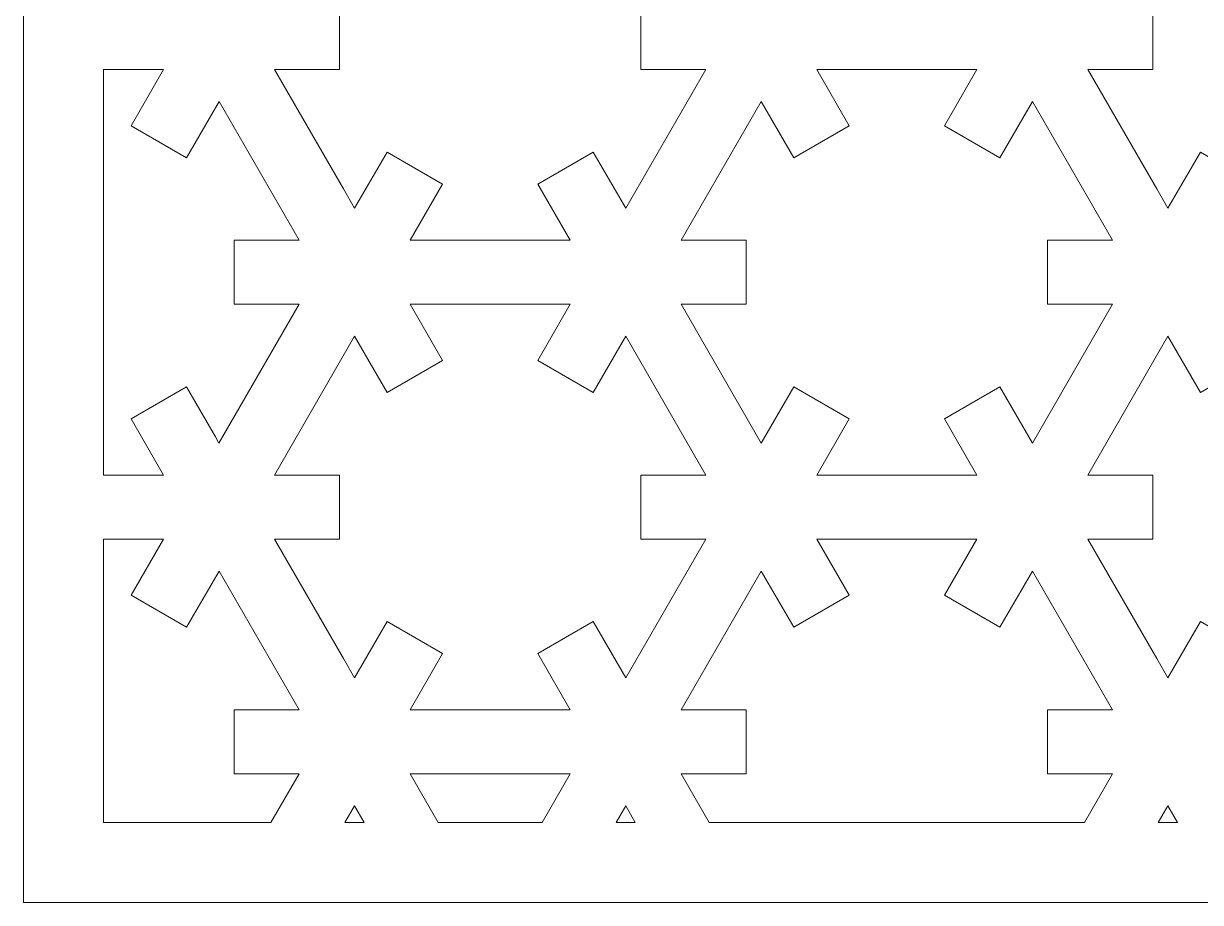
# Model space of a CAD drawing. Header units: centimetres. Extents: x -9.7 to -1.9, y -2.3 to 9.5.
# Drawn here: x -9.726 to -6.107, y -2.304 to 0.399 of the extents above; entities that cross this region are included whole.
import ezdxf

# ---------------------------------------------------------------- set-up
doc = ezdxf.new("R2010")
doc.units = ezdxf.units.CM
doc.header["$MEASUREMENT"] = 0
doc.layers.add('layer 1', color=7, linetype='Continuous')

msp = doc.modelspace()

# ---------------------------------------------------------------- linework, layer by layer
at = {"layer": 'layer 1', "color": 250, "lineweight": 9}
for points, knots in [([(-9.72626, -2.30372), (-9.72626, -2.30372), (-9.72626, 9.5), (-9.72626, 9.5), (-9.72626, 9.5), (-9.72626, 9.5), (-1.8571, 9.5), (-1.8571, 9.5), (-1.8571, 9.5), (-1.8571, 9.5), (-1.8571, -2.30372), (-1.8571, -2.30372), (-1.8571, -2.30372), (-1.8571, -2.30372), (-9.72626, -2.30372), (-9.72626, -2.30372)], [0, 0, 0, 0, 0.2, 0.2, 0.2, 0.2, 0.4, 0.4, 0.4, 0.4, 0.6, 0.6, 0.6, 0.6, 1, 1, 1, 1]), ([(-8.14492, 0.80705), (-8.14492, 0.80705), (-8.14492, 0.80705), (-8.14492, 0.80705), (-8.14492, 0.80705), (-8.14492, 0.80705), (-7.97443, 0.70862), (-7.97443, 0.70862), (-7.97443, 0.70862), (-7.97443, 0.70862), (-7.9744, 0.70862), (-7.9744, 0.70862), (-7.9744, 0.70862), (-7.9744, 0.70862), (-7.87461, 0.88147), (-7.87461, 0.88147), (-7.87461, 0.88147), (-7.87461, 0.88147), (-7.62832, 0.45484), (-7.62832, 0.45484), (-7.62832, 0.45484), (-7.62832, 0.45484), (-7.8279, 0.45484), (-7.8279, 0.45484), (-7.8279, 0.45484), (-7.8279, 0.45484), (-7.8279, 0.4548), (-7.8279, 0.4548), (-7.8279, 0.4548), (-7.8279, 0.4548), (-7.8279, 0.25794), (-7.8279, 0.25794), (-7.8279, 0.25794), (-7.8279, 0.25794), (-7.8279, 0.25791), (-7.8279, 0.25791), (-7.8279, 0.25791), (-7.8279, 0.25791), (-7.62832, 0.25791), (-7.62832, 0.25791), (-7.62832, 0.25791), (-7.62832, 0.25791), (-7.87461, -0.16871), (-7.87461, -0.16871), (-7.87461, -0.16871), (-7.87461, -0.16871), (-7.97443, 0.00416), (-7.97443, 0.00416), (-7.97443, 0.00416), (-7.97443, 0.00416), (-8.14492, -0.09429), (-8.14492, -0.09429), (-8.14492, -0.09429), (-8.14492, -0.09429), (-8.14492, -0.09431), (-8.14492, -0.09431), (-8.14492, -0.09431), (-8.14492, -0.09431), (-8.04519, -0.26714), (-8.04519, -0.26714), (-8.04519, -0.26714), (-8.04519, -0.26714), (-8.53779, -0.26715), (-8.53779, -0.26715), (-8.53779, -0.26715), (-8.53779, -0.26715), (-8.43802, -0.09432), (-8.43802, -0.09432), (-8.43802, -0.09432), (-8.43802, -0.09432), (-8.43802, -0.09431), (-8.43802, -0.09431), (-8.43802, -0.09431), (-8.43802, -0.09431), (-8.43802, -0.09429), (-8.43802, -0.09429), (-8.43802, -0.09429), (-8.43802, -0.09429), (-8.60855, 0.00416), (-8.60855, 0.00416), (-8.60855, 0.00416), (-8.60855, 0.00416), (-8.70835, -0.16871), (-8.70835, -0.16871), (-8.70835, -0.16871), (-8.70835, -0.16871), (-8.74266, -0.1093), (-8.74266, -0.1093), (-8.74266, -0.1093), (-8.74266, -0.1093), (-8.95464, 0.25791), (-8.95464, 0.25791), (-8.95464, 0.25791), (-8.95464, 0.25791), (-8.75507, 0.25791), (-8.75507, 0.25791), (-8.75507, 0.25791), (-8.75507, 0.25791), (-8.75507, 0.25794), (-8.75507, 0.25794), (-8.75507, 0.25794), (-8.75507, 0.25794), (-8.75507, 0.4548), (-8.75507, 0.4548), (-8.75507, 0.4548), (-8.75507, 0.4548), (-8.75507, 0.45484), (-8.75507, 0.45484), (-8.75507, 0.45484), (-8.75507, 0.45484), (-8.95464, 0.45484), (-8.95464, 0.45484), (-8.95464, 0.45484), (-8.95464, 0.45484), (-8.70835, 0.88148), (-8.70835, 0.88148), (-8.70835, 0.88148), (-8.70835, 0.88148), (-8.60855, 0.70862), (-8.60855, 0.70862), (-8.60855, 0.70862), (-8.60855, 0.70862), (-8.43802, 0.80707), (-8.43802, 0.80707), (-8.43802, 0.80707), (-8.43802, 0.80707), (-8.53782, 0.97992), (-8.53782, 0.97992), (-8.53782, 0.97992), (-8.53782, 0.97992), (-8.04514, 0.97992), (-8.04514, 0.97992), (-8.04514, 0.97992), (-8.04514, 0.97992), (-8.14492, 0.80705), (-8.14492, 0.80705)], [0, 0, 0, 0, 0.0285714, 0.0285714, 0.0285714, 0.0285714, 0.0571429, 0.0571429, 0.0571429, 0.0571429, 0.0857143, 0.0857143, 0.0857143, 0.0857143, 0.1142857, 0.1142857, 0.1142857, 0.1142857, 0.1428571, 0.1428571, 0.1428571, 0.1428571, 0.1714286, 0.1714286, 0.1714286, 0.1714286, 0.2, 0.2, 0.2, 0.2, 0.2285714, 0.2285714, 0.2285714, 0.2285714, 0.2571429, 0.2571429, 0.2571429, 0.2571429, 0.2857143, 0.2857143, 0.2857143, 0.2857143, 0.3142857, 0.3142857, 0.3142857, 0.3142857, 0.3428571, 0.3428571, 0.3428571, 0.3428571, 0.3714286, 0.3714286, 0.3714286, 0.3714286, 0.4, 0.4, 0.4, 0.4, 0.4285714, 0.4285714, 0.4285714, 0.4285714, 0.4571429, 0.4571429, 0.4571429, 0.4571429, 0.4857143, 0.4857143, 0.4857143, 0.4857143, 0.5142857, 0.5142857, 0.5142857, 0.5142857, 0.5428571, 0.5428571, 0.5428571, 0.5428571, 0.5714286, 0.5714286, 0.5714286, 0.5714286, 0.6, 0.6, 0.6, 0.6, 0.6285714, 0.6285714, 0.6285714, 0.6285714, 0.6571429, 0.6571429, 0.6571429, 0.6571429, 0.6857143, 0.6857143, 0.6857143, 0.6857143, 0.7142857, 0.7142857, 0.7142857, 0.7142857, 0.7428571, 0.7428571, 0.7428571, 0.7428571, 0.7714286, 0.7714286, 0.7714286, 0.7714286, 0.8, 0.8, 0.8, 0.8, 0.8285714, 0.8285714, 0.8285714, 0.8285714, 0.8571429, 0.8571429, 0.8571429, 0.8571429, 0.8857143, 0.8857143, 0.8857143, 0.8857143, 0.9142857, 0.9142857, 0.9142857, 0.9142857, 0.9428571, 0.9428571, 0.9428571, 0.9428571, 1, 1, 1, 1]), ([(-5.61183, 0.78862), (-5.61183, 0.78862), (-5.61183, 0.78862), (-5.61183, 0.78862), (-5.61183, 0.78862), (-5.61183, 0.78862), (-5.47328, 0.70862), (-5.47328, 0.70862), (-5.47328, 0.70862), (-5.47328, 0.70862), (-5.37347, 0.88147), (-5.37347, 0.88147), (-5.37347, 0.88147), (-5.37347, 0.88147), (-5.12716, 0.45484), (-5.12716, 0.45484), (-5.12716, 0.45484), (-5.12716, 0.45484), (-5.32674, 0.45484), (-5.32674, 0.45484), (-5.32674, 0.45484), (-5.32674, 0.45484), (-5.32674, 0.4548), (-5.32674, 0.4548), (-5.32674, 0.4548), (-5.32674, 0.4548), (-5.32674, 0.25794), (-5.32674, 0.25794), (-5.32674, 0.25794), (-5.32674, 0.25794), (-5.32674, 0.25791), (-5.32674, 0.25791), (-5.32674, 0.25791), (-5.32674, 0.25791), (-5.12716, 0.25791), (-5.12716, 0.25791), (-5.12716, 0.25791), (-5.12716, 0.25791), (-5.37347, -0.16871), (-5.37347, -0.16871), (-5.37347, -0.16871), (-5.37347, -0.16871), (-5.47328, 0.00416), (-5.47328, 0.00416), (-5.47328, 0.00416), (-5.47328, 0.00416), (-5.6438, -0.09427), (-5.6438, -0.09427), (-5.6438, -0.09427), (-5.6438, -0.09427), (-5.64378, -0.09431), (-5.64378, -0.09431), (-5.64378, -0.09431), (-5.64378, -0.09431), (-5.6438, -0.09431), (-5.6438, -0.09431), (-5.6438, -0.09431), (-5.6438, -0.09431), (-5.54401, -0.26714), (-5.54401, -0.26714), (-5.54401, -0.26714), (-5.54401, -0.26714), (-6.03664, -0.26714), (-6.03664, -0.26714), (-6.03664, -0.26714), (-6.03664, -0.26714), (-5.93688, -0.09431), (-5.93688, -0.09431), (-5.93688, -0.09431), (-5.93688, -0.09431), (-5.93688, -0.09429), (-5.93688, -0.09429), (-5.93688, -0.09429), (-5.93688, -0.09429), (-6.1074, 0.00416), (-6.1074, 0.00416), (-6.1074, 0.00416), (-6.1074, 0.00416), (-6.20719, -0.16871), (-6.20719, -0.16871), (-6.20719, -0.16871), (-6.20719, -0.16871), (-6.2415, -0.1093), (-6.2415, -0.1093), (-6.2415, -0.1093), (-6.2415, -0.1093), (-6.45351, 0.25791), (-6.45351, 0.25791), (-6.45351, 0.25791), (-6.45351, 0.25791), (-6.25393, 0.25791), (-6.25393, 0.25791), (-6.25393, 0.25791), (-6.25393, 0.25791), (-6.25393, 0.25794), (-6.25393, 0.25794), (-6.25393, 0.25794), (-6.25393, 0.25794), (-6.25393, 0.4548), (-6.25393, 0.4548), (-6.25393, 0.4548), (-6.25393, 0.4548), (-6.25393, 0.45484), (-6.25393, 0.45484), (-6.25393, 0.45484), (-6.25393, 0.45484), (-6.45351, 0.45484), (-6.45351, 0.45484), (-6.45351, 0.45484), (-6.45351, 0.45484), (-6.20719, 0.88148), (-6.20719, 0.88148), (-6.20719, 0.88148), (-6.20719, 0.88148), (-6.1074, 0.70862), (-6.1074, 0.70862), (-6.1074, 0.70862), (-6.1074, 0.70862), (-5.93688, 0.80707), (-5.93688, 0.80707), (-5.93688, 0.80707), (-5.93688, 0.80707), (-6.03667, 0.97992), (-6.03667, 0.97992), (-6.03667, 0.97992), (-6.03667, 0.97992), (-5.54401, 0.97992), (-5.54401, 0.97992), (-5.54401, 0.97992), (-5.54401, 0.97992), (-5.6438, 0.80707), (-5.6438, 0.80707), (-5.6438, 0.80707), (-5.6438, 0.80707), (-5.61183, 0.78862), (-5.61183, 0.78862)], [0, 0, 0, 0, 0.0285714, 0.0285714, 0.0285714, 0.0285714, 0.0571429, 0.0571429, 0.0571429, 0.0571429, 0.0857143, 0.0857143, 0.0857143, 0.0857143, 0.1142857, 0.1142857, 0.1142857, 0.1142857, 0.1428571, 0.1428571, 0.1428571, 0.1428571, 0.1714286, 0.1714286, 0.1714286, 0.1714286, 0.2, 0.2, 0.2, 0.2, 0.2285714, 0.2285714, 0.2285714, 0.2285714, 0.2571429, 0.2571429, 0.2571429, 0.2571429, 0.2857143, 0.2857143, 0.2857143, 0.2857143, 0.3142857, 0.3142857, 0.3142857, 0.3142857, 0.3428571, 0.3428571, 0.3428571, 0.3428571, 0.3714286, 0.3714286, 0.3714286, 0.3714286, 0.4, 0.4, 0.4, 0.4, 0.4285714, 0.4285714, 0.4285714, 0.4285714, 0.4571429, 0.4571429, 0.4571429, 0.4571429, 0.4857143, 0.4857143, 0.4857143, 0.4857143, 0.5142857, 0.5142857, 0.5142857, 0.5142857, 0.5428571, 0.5428571, 0.5428571, 0.5428571, 0.5714286, 0.5714286, 0.5714286, 0.5714286, 0.6, 0.6, 0.6, 0.6, 0.6285714, 0.6285714, 0.6285714, 0.6285714, 0.6571429, 0.6571429, 0.6571429, 0.6571429, 0.6857143, 0.6857143, 0.6857143, 0.6857143, 0.7142857, 0.7142857, 0.7142857, 0.7142857, 0.7428571, 0.7428571, 0.7428571, 0.7428571, 0.7714286, 0.7714286, 0.7714286, 0.7714286, 0.8, 0.8, 0.8, 0.8, 0.8285714, 0.8285714, 0.8285714, 0.8285714, 0.8571429, 0.8571429, 0.8571429, 0.8571429, 0.8857143, 0.8857143, 0.8857143, 0.8857143, 0.9142857, 0.9142857, 0.9142857, 0.9142857, 0.9428571, 0.9428571, 0.9428571, 0.9428571, 1, 1, 1, 1]), ([(-9.48031, -0.98918), (-9.48031, -0.98918), (-9.48031, -0.98918), (-9.48031, -0.98918), (-9.48031, -0.98918), (-9.48031, -0.98918), (-9.29568, -0.98918), (-9.29568, -0.98918), (-9.29568, -0.98918), (-9.29568, -0.98918), (-9.39551, -0.81631), (-9.39551, -0.81631), (-9.39551, -0.81631), (-9.39551, -0.81631), (-9.225, -0.71786), (-9.225, -0.71786), (-9.225, -0.71786), (-9.225, -0.71786), (-9.13624, -0.8716), (-9.13624, -0.8716), (-9.13624, -0.8716), (-9.13624, -0.8716), (-9.1252, -0.89072), (-9.1252, -0.89072), (-9.1252, -0.89072), (-9.1252, -0.89072), (-8.87886, -0.46408), (-8.87886, -0.46408), (-8.87886, -0.46408), (-8.87886, -0.46408), (-9.07846, -0.46408), (-9.07846, -0.46408), (-9.07846, -0.46408), (-9.07846, -0.46408), (-9.07846, -0.46404), (-9.07846, -0.46404), (-9.07846, -0.46404), (-9.07846, -0.46404), (-9.07846, -0.26719), (-9.07846, -0.26719), (-9.07846, -0.26719), (-9.07846, -0.26719), (-9.07846, -0.26715), (-9.07846, -0.26715), (-9.07846, -0.26715), (-9.07846, -0.26715), (-8.87886, -0.26715), (-8.87886, -0.26715), (-8.87886, -0.26715), (-8.87886, -0.26715), (-9.12517, 0.15948), (-9.12517, 0.15948), (-9.12517, 0.15948), (-9.12517, 0.15948), (-9.225, -0.01341), (-9.225, -0.01341), (-9.225, -0.01341), (-9.225, -0.01341), (-9.39554, 0.08504), (-9.39554, 0.08504), (-9.39554, 0.08504), (-9.39554, 0.08504), (-9.39551, 0.08507), (-9.39551, 0.08507), (-9.39551, 0.08507), (-9.39551, 0.08507), (-9.39551, 0.08508), (-9.39551, 0.08508), (-9.39551, 0.08508), (-9.39551, 0.08508), (-9.29575, 0.25791), (-9.29575, 0.25791), (-9.29575, 0.25791), (-9.29575, 0.25791), (-9.48031, 0.25791), (-9.48031, 0.25791), (-9.48031, 0.25791), (-9.48031, 0.25791), (-9.48031, -0.98918), (-9.48031, -0.98918)], [0, 0, 0, 0, 0.047619, 0.047619, 0.047619, 0.047619, 0.0952381, 0.0952381, 0.0952381, 0.0952381, 0.1428571, 0.1428571, 0.1428571, 0.1428571, 0.1904762, 0.1904762, 0.1904762, 0.1904762, 0.2380952, 0.2380952, 0.2380952, 0.2380952, 0.2857143, 0.2857143, 0.2857143, 0.2857143, 0.3333333, 0.3333333, 0.3333333, 0.3333333, 0.3809524, 0.3809524, 0.3809524, 0.3809524, 0.4285714, 0.4285714, 0.4285714, 0.4285714, 0.4761905, 0.4761905, 0.4761905, 0.4761905, 0.5238095, 0.5238095, 0.5238095, 0.5238095, 0.5714286, 0.5714286, 0.5714286, 0.5714286, 0.6190476, 0.6190476, 0.6190476, 0.6190476, 0.6666667, 0.6666667, 0.6666667, 0.6666667, 0.7142857, 0.7142857, 0.7142857, 0.7142857, 0.7619048, 0.7619048, 0.7619048, 0.7619048, 0.8095238, 0.8095238, 0.8095238, 0.8095238, 0.8571429, 0.8571429, 0.8571429, 0.8571429, 0.9047619, 0.9047619, 0.9047619, 0.9047619, 1, 1, 1, 1]), ([(-7.28726, -0.98918), (-7.28726, -0.98918), (-7.28726, -0.98918), (-7.28726, -0.98918), (-7.28726, -0.98918), (-7.28726, -0.98918), (-7.18745, -0.81631), (-7.18745, -0.81631), (-7.18745, -0.81631), (-7.18745, -0.81631), (-7.35796, -0.71786), (-7.35796, -0.71786), (-7.35796, -0.71786), (-7.35796, -0.71786), (-7.35799, -0.71786), (-7.35799, -0.71786), (-7.35799, -0.71786), (-7.35799, -0.71786), (-7.45776, -0.89072), (-7.45776, -0.89072), (-7.45776, -0.89072), (-7.45776, -0.89072), (-7.70408, -0.46408), (-7.70408, -0.46408), (-7.70408, -0.46408), (-7.70408, -0.46408), (-7.5045, -0.46408), (-7.5045, -0.46408), (-7.5045, -0.46408), (-7.5045, -0.46408), (-7.5045, -0.46403), (-7.5045, -0.46403), (-7.5045, -0.46403), (-7.5045, -0.46403), (-7.5045, -0.26718), (-7.5045, -0.26718), (-7.5045, -0.26718), (-7.5045, -0.26718), (-7.5045, -0.26714), (-7.5045, -0.26714), (-7.5045, -0.26714), (-7.5045, -0.26714), (-7.70408, -0.26714), (-7.70408, -0.26714), (-7.70408, -0.26714), (-7.70408, -0.26714), (-7.45778, 0.15946), (-7.45778, 0.15946), (-7.45778, 0.15946), (-7.45778, 0.15946), (-7.35799, -0.0134), (-7.35799, -0.0134), (-7.35799, -0.0134), (-7.35799, -0.0134), (-7.18745, 0.08504), (-7.18745, 0.08504), (-7.18745, 0.08504), (-7.18745, 0.08504), (-7.18745, 0.08507), (-7.18745, 0.08507), (-7.18745, 0.08507), (-7.18745, 0.08507), (-7.18745, 0.08508), (-7.18745, 0.08508), (-7.18745, 0.08508), (-7.18745, 0.08508), (-7.2872, 0.25791), (-7.2872, 0.25791), (-7.2872, 0.25791), (-7.2872, 0.25791), (-6.79457, 0.25791), (-6.79457, 0.25791), (-6.79457, 0.25791), (-6.79457, 0.25791), (-6.89438, 0.08508), (-6.89438, 0.08508), (-6.89438, 0.08508), (-6.89438, 0.08508), (-6.89438, 0.08507), (-6.89438, 0.08507), (-6.89438, 0.08507), (-6.89438, 0.08507), (-6.89438, 0.08504), (-6.89438, 0.08504), (-6.89438, 0.08504), (-6.89438, 0.08504), (-6.72384, -0.0134), (-6.72384, -0.0134), (-6.72384, -0.0134), (-6.72384, -0.0134), (-6.62404, 0.15948), (-6.62404, 0.15948), (-6.62404, 0.15948), (-6.62404, 0.15948), (-6.37775, -0.26714), (-6.37775, -0.26714), (-6.37775, -0.26714), (-6.37775, -0.26714), (-6.5773, -0.26714), (-6.5773, -0.26714), (-6.5773, -0.26714), (-6.5773, -0.26714), (-6.5773, -0.26718), (-6.5773, -0.26718), (-6.5773, -0.26718), (-6.5773, -0.26718), (-6.5773, -0.46404), (-6.5773, -0.46404), (-6.5773, -0.46404), (-6.5773, -0.46404), (-6.5773, -0.46408), (-6.5773, -0.46408), (-6.5773, -0.46408), (-6.5773, -0.46408), (-6.37775, -0.46408), (-6.37775, -0.46408), (-6.37775, -0.46408), (-6.37775, -0.46408), (-6.62404, -0.89072), (-6.62404, -0.89072), (-6.62404, -0.89072), (-6.62404, -0.89072), (-6.63508, -0.8716), (-6.63508, -0.8716), (-6.63508, -0.8716), (-6.63508, -0.8716), (-6.72384, -0.71786), (-6.72384, -0.71786), (-6.72384, -0.71786), (-6.72384, -0.71786), (-6.89438, -0.81631), (-6.89438, -0.81631), (-6.89438, -0.81631), (-6.89438, -0.81631), (-6.79457, -0.98915), (-6.79457, -0.98915), (-6.79457, -0.98915), (-6.79457, -0.98915), (-7.28726, -0.98918), (-7.28726, -0.98918)], [0, 0, 0, 0, 0.0277778, 0.0277778, 0.0277778, 0.0277778, 0.0555556, 0.0555556, 0.0555556, 0.0555556, 0.0833333, 0.0833333, 0.0833333, 0.0833333, 0.1111111, 0.1111111, 0.1111111, 0.1111111, 0.1388889, 0.1388889, 0.1388889, 0.1388889, 0.1666667, 0.1666667, 0.1666667, 0.1666667, 0.1944444, 0.1944444, 0.1944444, 0.1944444, 0.2222222, 0.2222222, 0.2222222, 0.2222222, 0.25, 0.25, 0.25, 0.25, 0.2777778, 0.2777778, 0.2777778, 0.2777778, 0.3055556, 0.3055556, 0.3055556, 0.3055556, 0.3333333, 0.3333333, 0.3333333, 0.3333333, 0.3611111, 0.3611111, 0.3611111, 0.3611111, 0.3888889, 0.3888889, 0.3888889, 0.3888889, 0.4166667, 0.4166667, 0.4166667, 0.4166667, 0.4444444, 0.4444444, 0.4444444, 0.4444444, 0.4722222, 0.4722222, 0.4722222, 0.4722222, 0.5, 0.5, 0.5, 0.5, 0.5277778, 0.5277778, 0.5277778, 0.5277778, 0.5555556, 0.5555556, 0.5555556, 0.5555556, 0.5833333, 0.5833333, 0.5833333, 0.5833333, 0.6111111, 0.6111111, 0.6111111, 0.6111111, 0.6388889, 0.6388889, 0.6388889, 0.6388889, 0.6666667, 0.6666667, 0.6666667, 0.6666667, 0.6944444, 0.6944444, 0.6944444, 0.6944444, 0.7222222, 0.7222222, 0.7222222, 0.7222222, 0.75, 0.75, 0.75, 0.75, 0.7777778, 0.7777778, 0.7777778, 0.7777778, 0.8055556, 0.8055556, 0.8055556, 0.8055556, 0.8333333, 0.8333333, 0.8333333, 0.8333333, 0.8611111, 0.8611111, 0.8611111, 0.8611111, 0.8888889, 0.8888889, 0.8888889, 0.8888889, 0.9166667, 0.9166667, 0.9166667, 0.9166667, 0.9444444, 0.9444444, 0.9444444, 0.9444444, 1, 1, 1, 1]), ([(-8.14492, -0.63694), (-8.14492, -0.63694), (-8.14492, -0.63694), (-8.14492, -0.63694), (-8.14492, -0.63694), (-8.14492, -0.63694), (-7.97443, -0.7354), (-7.97443, -0.7354), (-7.97443, -0.7354), (-7.97443, -0.7354), (-7.9744, -0.7354), (-7.9744, -0.7354), (-7.9744, -0.7354), (-7.9744, -0.7354), (-7.87461, -0.56253), (-7.87461, -0.56253), (-7.87461, -0.56253), (-7.87461, -0.56253), (-7.62832, -0.98918), (-7.62832, -0.98918), (-7.62832, -0.98918), (-7.62832, -0.98918), (-7.8279, -0.98918), (-7.8279, -0.98918), (-7.8279, -0.98918), (-7.8279, -0.98918), (-7.8279, -0.9892), (-7.8279, -0.9892), (-7.8279, -0.9892), (-7.8279, -0.9892), (-7.8279, -1.18606), (-7.8279, -1.18606), (-7.8279, -1.18606), (-7.8279, -1.18606), (-7.8279, -1.18611), (-7.8279, -1.18611), (-7.8279, -1.18611), (-7.8279, -1.18611), (-7.62832, -1.18611), (-7.62832, -1.18611), (-7.62832, -1.18611), (-7.62832, -1.18611), (-7.87461, -1.6127), (-7.87461, -1.6127), (-7.87461, -1.6127), (-7.87461, -1.6127), (-7.97443, -1.43983), (-7.97443, -1.43983), (-7.97443, -1.43983), (-7.97443, -1.43983), (-8.14492, -1.53829), (-8.14492, -1.53829), (-8.14492, -1.53829), (-8.14492, -1.53829), (-8.14492, -1.53831), (-8.14492, -1.53831), (-8.14492, -1.53831), (-8.14492, -1.53831), (-8.04519, -1.71115), (-8.04519, -1.71115), (-8.04519, -1.71115), (-8.04519, -1.71115), (-8.53779, -1.71115), (-8.53779, -1.71115), (-8.53779, -1.71115), (-8.53779, -1.71115), (-8.43802, -1.53834), (-8.43802, -1.53834), (-8.43802, -1.53834), (-8.43802, -1.53834), (-8.43802, -1.53831), (-8.43802, -1.53831), (-8.43802, -1.53831), (-8.43802, -1.53831), (-8.43802, -1.53829), (-8.43802, -1.53829), (-8.43802, -1.53829), (-8.43802, -1.53829), (-8.60855, -1.43983), (-8.60855, -1.43983), (-8.60855, -1.43983), (-8.60855, -1.43983), (-8.70835, -1.61273), (-8.70835, -1.61273), (-8.70835, -1.61273), (-8.70835, -1.61273), (-8.74266, -1.55331), (-8.74266, -1.55331), (-8.74266, -1.55331), (-8.74266, -1.55331), (-8.95464, -1.18611), (-8.95464, -1.18611), (-8.95464, -1.18611), (-8.95464, -1.18611), (-8.75507, -1.18611), (-8.75507, -1.18611), (-8.75507, -1.18611), (-8.75507, -1.18611), (-8.75507, -1.18606), (-8.75507, -1.18606), (-8.75507, -1.18606), (-8.75507, -1.18606), (-8.75507, -0.9892), (-8.75507, -0.9892), (-8.75507, -0.9892), (-8.75507, -0.9892), (-8.75507, -0.98918), (-8.75507, -0.98918), (-8.75507, -0.98918), (-8.75507, -0.98918), (-8.95464, -0.98918), (-8.95464, -0.98918), (-8.95464, -0.98918), (-8.95464, -0.98918), (-8.70835, -0.56253), (-8.70835, -0.56253), (-8.70835, -0.56253), (-8.70835, -0.56253), (-8.60855, -0.7354), (-8.60855, -0.7354), (-8.60855, -0.7354), (-8.60855, -0.7354), (-8.43802, -0.63694), (-8.43802, -0.63694), (-8.43802, -0.63694), (-8.43802, -0.63694), (-8.53782, -0.46408), (-8.53782, -0.46408), (-8.53782, -0.46408), (-8.53782, -0.46408), (-8.04514, -0.46408), (-8.04514, -0.46408), (-8.04514, -0.46408), (-8.04514, -0.46408), (-8.14492, -0.63694), (-8.14492, -0.63694)], [0, 0, 0, 0, 0.0285714, 0.0285714, 0.0285714, 0.0285714, 0.0571429, 0.0571429, 0.0571429, 0.0571429, 0.0857143, 0.0857143, 0.0857143, 0.0857143, 0.1142857, 0.1142857, 0.1142857, 0.1142857, 0.1428571, 0.1428571, 0.1428571, 0.1428571, 0.1714286, 0.1714286, 0.1714286, 0.1714286, 0.2, 0.2, 0.2, 0.2, 0.2285714, 0.2285714, 0.2285714, 0.2285714, 0.2571429, 0.2571429, 0.2571429, 0.2571429, 0.2857143, 0.2857143, 0.2857143, 0.2857143, 0.3142857, 0.3142857, 0.3142857, 0.3142857, 0.3428571, 0.3428571, 0.3428571, 0.3428571, 0.3714286, 0.3714286, 0.3714286, 0.3714286, 0.4, 0.4, 0.4, 0.4, 0.4285714, 0.4285714, 0.4285714, 0.4285714, 0.4571429, 0.4571429, 0.4571429, 0.4571429, 0.4857143, 0.4857143, 0.4857143, 0.4857143, 0.5142857, 0.5142857, 0.5142857, 0.5142857, 0.5428571, 0.5428571, 0.5428571, 0.5428571, 0.5714286, 0.5714286, 0.5714286, 0.5714286, 0.6, 0.6, 0.6, 0.6, 0.6285714, 0.6285714, 0.6285714, 0.6285714, 0.6571429, 0.6571429, 0.6571429, 0.6571429, 0.6857143, 0.6857143, 0.6857143, 0.6857143, 0.7142857, 0.7142857, 0.7142857, 0.7142857, 0.7428571, 0.7428571, 0.7428571, 0.7428571, 0.7714286, 0.7714286, 0.7714286, 0.7714286, 0.8, 0.8, 0.8, 0.8, 0.8285714, 0.8285714, 0.8285714, 0.8285714, 0.8571429, 0.8571429, 0.8571429, 0.8571429, 0.8857143, 0.8857143, 0.8857143, 0.8857143, 0.9142857, 0.9142857, 0.9142857, 0.9142857, 0.9428571, 0.9428571, 0.9428571, 0.9428571, 1, 1, 1, 1]), ([(-5.61183, -0.65539), (-5.61183, -0.65539), (-5.61183, -0.65539), (-5.61183, -0.65539), (-5.61183, -0.65539), (-5.61183, -0.65539), (-5.47328, -0.7354), (-5.47328, -0.7354), (-5.47328, -0.7354), (-5.47328, -0.7354), (-5.37347, -0.56253), (-5.37347, -0.56253), (-5.37347, -0.56253), (-5.37347, -0.56253), (-5.12716, -0.98918), (-5.12716, -0.98918), (-5.12716, -0.98918), (-5.12716, -0.98918), (-5.32674, -0.98918), (-5.32674, -0.98918), (-5.32674, -0.98918), (-5.32674, -0.98918), (-5.32674, -0.9892), (-5.32674, -0.9892), (-5.32674, -0.9892), (-5.32674, -0.9892), (-5.32674, -1.18606), (-5.32674, -1.18606), (-5.32674, -1.18606), (-5.32674, -1.18606), (-5.32674, -1.18611), (-5.32674, -1.18611), (-5.32674, -1.18611), (-5.32674, -1.18611), (-5.12716, -1.18611), (-5.12716, -1.18611), (-5.12716, -1.18611), (-5.12716, -1.18611), (-5.37347, -1.61273), (-5.37347, -1.61273), (-5.37347, -1.61273), (-5.37347, -1.61273), (-5.47328, -1.43983), (-5.47328, -1.43983), (-5.47328, -1.43983), (-5.47328, -1.43983), (-5.6438, -1.53829), (-5.6438, -1.53829), (-5.6438, -1.53829), (-5.6438, -1.53829), (-5.64378, -1.53831), (-5.64378, -1.53831), (-5.64378, -1.53831), (-5.64378, -1.53831), (-5.6438, -1.53831), (-5.6438, -1.53831), (-5.6438, -1.53831), (-5.6438, -1.53831), (-5.54401, -1.71115), (-5.54401, -1.71115), (-5.54401, -1.71115), (-5.54401, -1.71115), (-6.03664, -1.71115), (-6.03664, -1.71115), (-6.03664, -1.71115), (-6.03664, -1.71115), (-5.93688, -1.53831), (-5.93688, -1.53831), (-5.93688, -1.53831), (-5.93688, -1.53831), (-5.93688, -1.53829), (-5.93688, -1.53829), (-5.93688, -1.53829), (-5.93688, -1.53829), (-6.1074, -1.43983), (-6.1074, -1.43983), (-6.1074, -1.43983), (-6.1074, -1.43983), (-6.20719, -1.61273), (-6.20719, -1.61273), (-6.20719, -1.61273), (-6.20719, -1.61273), (-6.2415, -1.55331), (-6.2415, -1.55331), (-6.2415, -1.55331), (-6.2415, -1.55331), (-6.45351, -1.18611), (-6.45351, -1.18611), (-6.45351, -1.18611), (-6.45351, -1.18611), (-6.25393, -1.18611), (-6.25393, -1.18611), (-6.25393, -1.18611), (-6.25393, -1.18611), (-6.25393, -1.18606), (-6.25393, -1.18606), (-6.25393, -1.18606), (-6.25393, -1.18606), (-6.25393, -0.9892), (-6.25393, -0.9892), (-6.25393, -0.9892), (-6.25393, -0.9892), (-6.25393, -0.98915), (-6.25393, -0.98915), (-6.25393, -0.98915), (-6.25393, -0.98915), (-6.45351, -0.98915), (-6.45351, -0.98915), (-6.45351, -0.98915), (-6.45351, -0.98915), (-6.20719, -0.56253), (-6.20719, -0.56253), (-6.20719, -0.56253), (-6.20719, -0.56253), (-6.1074, -0.7354), (-6.1074, -0.7354), (-6.1074, -0.7354), (-6.1074, -0.7354), (-5.93688, -0.63694), (-5.93688, -0.63694), (-5.93688, -0.63694), (-5.93688, -0.63694), (-6.03667, -0.46408), (-6.03667, -0.46408), (-6.03667, -0.46408), (-6.03667, -0.46408), (-5.54401, -0.46408), (-5.54401, -0.46408), (-5.54401, -0.46408), (-5.54401, -0.46408), (-5.6438, -0.63694), (-5.6438, -0.63694), (-5.6438, -0.63694), (-5.6438, -0.63694), (-5.61183, -0.65539), (-5.61183, -0.65539)], [0, 0, 0, 0, 0.0285714, 0.0285714, 0.0285714, 0.0285714, 0.0571429, 0.0571429, 0.0571429, 0.0571429, 0.0857143, 0.0857143, 0.0857143, 0.0857143, 0.1142857, 0.1142857, 0.1142857, 0.1142857, 0.1428571, 0.1428571, 0.1428571, 0.1428571, 0.1714286, 0.1714286, 0.1714286, 0.1714286, 0.2, 0.2, 0.2, 0.2, 0.2285714, 0.2285714, 0.2285714, 0.2285714, 0.2571429, 0.2571429, 0.2571429, 0.2571429, 0.2857143, 0.2857143, 0.2857143, 0.2857143, 0.3142857, 0.3142857, 0.3142857, 0.3142857, 0.3428571, 0.3428571, 0.3428571, 0.3428571, 0.3714286, 0.3714286, 0.3714286, 0.3714286, 0.4, 0.4, 0.4, 0.4, 0.4285714, 0.4285714, 0.4285714, 0.4285714, 0.4571429, 0.4571429, 0.4571429, 0.4571429, 0.4857143, 0.4857143, 0.4857143, 0.4857143, 0.5142857, 0.5142857, 0.5142857, 0.5142857, 0.5428571, 0.5428571, 0.5428571, 0.5428571, 0.5714286, 0.5714286, 0.5714286, 0.5714286, 0.6, 0.6, 0.6, 0.6, 0.6285714, 0.6285714, 0.6285714, 0.6285714, 0.6571429, 0.6571429, 0.6571429, 0.6571429, 0.6857143, 0.6857143, 0.6857143, 0.6857143, 0.7142857, 0.7142857, 0.7142857, 0.7142857, 0.7428571, 0.7428571, 0.7428571, 0.7428571, 0.7714286, 0.7714286, 0.7714286, 0.7714286, 0.8, 0.8, 0.8, 0.8, 0.8285714, 0.8285714, 0.8285714, 0.8285714, 0.8571429, 0.8571429, 0.8571429, 0.8571429, 0.8857143, 0.8857143, 0.8857143, 0.8857143, 0.9142857, 0.9142857, 0.9142857, 0.9142857, 0.9428571, 0.9428571, 0.9428571, 0.9428571, 1, 1, 1, 1]), ([(-8.96532, -2.05781), (-8.96532, -2.05781), (-8.96532, -2.05781), (-8.96532, -2.05781), (-8.96532, -2.05781), (-8.96532, -2.05781), (-8.87886, -1.90809), (-8.87886, -1.90809), (-8.87886, -1.90809), (-8.87886, -1.90809), (-9.07846, -1.90809), (-9.07846, -1.90809), (-9.07846, -1.90809), (-9.07846, -1.90809), (-9.07846, -1.90806), (-9.07846, -1.90806), (-9.07846, -1.90806), (-9.07846, -1.90806), (-9.07846, -1.71118), (-9.07846, -1.71118), (-9.07846, -1.71118), (-9.07846, -1.71118), (-9.07846, -1.71115), (-9.07846, -1.71115), (-9.07846, -1.71115), (-9.07846, -1.71115), (-8.87886, -1.71115), (-8.87886, -1.71115), (-8.87886, -1.71115), (-8.87886, -1.71115), (-9.12517, -1.28454), (-9.12517, -1.28454), (-9.12517, -1.28454), (-9.12517, -1.28454), (-9.225, -1.4574), (-9.225, -1.4574), (-9.225, -1.4574), (-9.225, -1.4574), (-9.39554, -1.35897), (-9.39554, -1.35897), (-9.39554, -1.35897), (-9.39554, -1.35897), (-9.39551, -1.35895), (-9.39551, -1.35895), (-9.39551, -1.35895), (-9.39551, -1.35895), (-9.39551, -1.35892), (-9.39551, -1.35892), (-9.39551, -1.35892), (-9.39551, -1.35892), (-9.29575, -1.18611), (-9.29575, -1.18611), (-9.29575, -1.18611), (-9.29575, -1.18611), (-9.48031, -1.18611), (-9.48031, -1.18611), (-9.48031, -1.18611), (-9.48031, -1.18611), (-9.48031, -2.05781), (-9.48031, -2.05781), (-9.48031, -2.05781), (-9.48031, -2.05781), (-8.96532, -2.05781), (-8.96532, -2.05781)], [0, 0, 0, 0, 0.0588235, 0.0588235, 0.0588235, 0.0588235, 0.1176471, 0.1176471, 0.1176471, 0.1176471, 0.1764706, 0.1764706, 0.1764706, 0.1764706, 0.2352941, 0.2352941, 0.2352941, 0.2352941, 0.2941176, 0.2941176, 0.2941176, 0.2941176, 0.3529412, 0.3529412, 0.3529412, 0.3529412, 0.4117647, 0.4117647, 0.4117647, 0.4117647, 0.4705882, 0.4705882, 0.4705882, 0.4705882, 0.5294118, 0.5294118, 0.5294118, 0.5294118, 0.5882353, 0.5882353, 0.5882353, 0.5882353, 0.6470588, 0.6470588, 0.6470588, 0.6470588, 0.7058824, 0.7058824, 0.7058824, 0.7058824, 0.7647059, 0.7647059, 0.7647059, 0.7647059, 0.8235294, 0.8235294, 0.8235294, 0.8235294, 0.8823529, 0.8823529, 0.8823529, 0.8823529, 1, 1, 1, 1]), ([(-6.46418, -2.05781), (-6.46418, -2.05781), (-6.46418, -2.05781), (-6.46418, -2.05781), (-6.46418, -2.05781), (-6.46418, -2.05781), (-6.37775, -1.90809), (-6.37775, -1.90809), (-6.37775, -1.90809), (-6.37775, -1.90809), (-6.5773, -1.90809), (-6.5773, -1.90809), (-6.5773, -1.90809), (-6.5773, -1.90809), (-6.5773, -1.90806), (-6.5773, -1.90806), (-6.5773, -1.90806), (-6.5773, -1.90806), (-6.5773, -1.71118), (-6.5773, -1.71118), (-6.5773, -1.71118), (-6.5773, -1.71118), (-6.5773, -1.71115), (-6.5773, -1.71115), (-6.5773, -1.71115), (-6.5773, -1.71115), (-6.37775, -1.71115), (-6.37775, -1.71115), (-6.37775, -1.71115), (-6.37775, -1.71115), (-6.62404, -1.28454), (-6.62404, -1.28454), (-6.62404, -1.28454), (-6.62404, -1.28454), (-6.72384, -1.4574), (-6.72384, -1.4574), (-6.72384, -1.4574), (-6.72384, -1.4574), (-6.89438, -1.35897), (-6.89438, -1.35897), (-6.89438, -1.35897), (-6.89438, -1.35897), (-6.89438, -1.35892), (-6.89438, -1.35892), (-6.89438, -1.35892), (-6.89438, -1.35892), (-6.79457, -1.18611), (-6.79457, -1.18611), (-6.79457, -1.18611), (-6.79457, -1.18611), (-7.2872, -1.18611), (-7.2872, -1.18611), (-7.2872, -1.18611), (-7.2872, -1.18611), (-7.18745, -1.35892), (-7.18745, -1.35892), (-7.18745, -1.35892), (-7.18745, -1.35892), (-7.18745, -1.35895), (-7.18745, -1.35895), (-7.18745, -1.35895), (-7.18745, -1.35895), (-7.18745, -1.35897), (-7.18745, -1.35897), (-7.18745, -1.35897), (-7.18745, -1.35897), (-7.35799, -1.4574), (-7.35799, -1.4574), (-7.35799, -1.4574), (-7.35799, -1.4574), (-7.45778, -1.28454), (-7.45778, -1.28454), (-7.45778, -1.28454), (-7.45778, -1.28454), (-7.70408, -1.71115), (-7.70408, -1.71115), (-7.70408, -1.71115), (-7.70408, -1.71115), (-7.5045, -1.71115), (-7.5045, -1.71115), (-7.5045, -1.71115), (-7.5045, -1.71115), (-7.5045, -1.71118), (-7.5045, -1.71118), (-7.5045, -1.71118), (-7.5045, -1.71118), (-7.5045, -1.90803), (-7.5045, -1.90803), (-7.5045, -1.90803), (-7.5045, -1.90803), (-7.5045, -1.90809), (-7.5045, -1.90809), (-7.5045, -1.90809), (-7.5045, -1.90809), (-7.70408, -1.90809), (-7.70408, -1.90809), (-7.70408, -1.90809), (-7.70408, -1.90809), (-7.61762, -2.05781), (-7.61762, -2.05781), (-7.61762, -2.05781), (-7.61762, -2.05781), (-6.46418, -2.05781), (-6.46418, -2.05781)], [0, 0, 0, 0, 0.037037, 0.037037, 0.037037, 0.037037, 0.0740741, 0.0740741, 0.0740741, 0.0740741, 0.1111111, 0.1111111, 0.1111111, 0.1111111, 0.1481481, 0.1481481, 0.1481481, 0.1481481, 0.1851852, 0.1851852, 0.1851852, 0.1851852, 0.2222222, 0.2222222, 0.2222222, 0.2222222, 0.2592593, 0.2592593, 0.2592593, 0.2592593, 0.2962963, 0.2962963, 0.2962963, 0.2962963, 0.3333333, 0.3333333, 0.3333333, 0.3333333, 0.3703704, 0.3703704, 0.3703704, 0.3703704, 0.4074074, 0.4074074, 0.4074074, 0.4074074, 0.4444444, 0.4444444, 0.4444444, 0.4444444, 0.4814815, 0.4814815, 0.4814815, 0.4814815, 0.5185185, 0.5185185, 0.5185185, 0.5185185, 0.5555556, 0.5555556, 0.5555556, 0.5555556, 0.5925926, 0.5925926, 0.5925926, 0.5925926, 0.6296296, 0.6296296, 0.6296296, 0.6296296, 0.6666667, 0.6666667, 0.6666667, 0.6666667, 0.7037037, 0.7037037, 0.7037037, 0.7037037, 0.7407407, 0.7407407, 0.7407407, 0.7407407, 0.7777778, 0.7777778, 0.7777778, 0.7777778, 0.8148148, 0.8148148, 0.8148148, 0.8148148, 0.8518519, 0.8518519, 0.8518519, 0.8518519, 0.8888889, 0.8888889, 0.8888889, 0.8888889, 0.9259259, 0.9259259, 0.9259259, 0.9259259, 1, 1, 1, 1]), ([(-8.13157, -2.05781), (-8.13157, -2.05781), (-8.13157, -2.05781), (-8.13157, -2.05781), (-8.13157, -2.05781), (-8.13157, -2.05781), (-8.04514, -1.90809), (-8.04514, -1.90809), (-8.04514, -1.90809), (-8.04514, -1.90809), (-8.53782, -1.90809), (-8.53782, -1.90809), (-8.53782, -1.90809), (-8.53782, -1.90809), (-8.45139, -2.05781), (-8.45139, -2.05781), (-8.45139, -2.05781), (-8.45139, -2.05781), (-8.13157, -2.05781), (-8.13157, -2.05781)], [0, 0, 0, 0, 0.1666667, 0.1666667, 0.1666667, 0.1666667, 0.3333333, 0.3333333, 0.3333333, 0.3333333, 0.5, 0.5, 0.5, 0.5, 0.6666667, 0.6666667, 0.6666667, 0.6666667, 1, 1, 1, 1]), ([(-8.67874, -2.05781), (-8.67874, -2.05781), (-8.67874, -2.05781), (-8.67874, -2.05781), (-8.67874, -2.05781), (-8.67874, -2.05781), (-8.70835, -2.00654), (-8.70835, -2.00654), (-8.70835, -2.00654), (-8.70835, -2.00654), (-8.73794, -2.05781), (-8.73794, -2.05781), (-8.73794, -2.05781), (-8.73794, -2.05781), (-8.67874, -2.05781), (-8.67874, -2.05781)], [0, 0, 0, 0, 0.2, 0.2, 0.2, 0.2, 0.4, 0.4, 0.4, 0.4, 0.6, 0.6, 0.6, 0.6, 1, 1, 1, 1]), ([(-7.84502, -2.05781), (-7.84502, -2.05781), (-7.84502, -2.05781), (-7.84502, -2.05781), (-7.84502, -2.05781), (-7.84502, -2.05781), (-7.87461, -2.00654), (-7.87461, -2.00654), (-7.87461, -2.00654), (-7.87461, -2.00654), (-7.90422, -2.05781), (-7.90422, -2.05781), (-7.90422, -2.05781), (-7.90422, -2.05781), (-7.84502, -2.05781), (-7.84502, -2.05781)], [0, 0, 0, 0, 0.2, 0.2, 0.2, 0.2, 0.4, 0.4, 0.4, 0.4, 0.6, 0.6, 0.6, 0.6, 1, 1, 1, 1]), ([(-6.17758, -2.05781), (-6.17758, -2.05781), (-6.17758, -2.05781), (-6.17758, -2.05781), (-6.17758, -2.05781), (-6.17758, -2.05781), (-6.20719, -2.00654), (-6.20719, -2.00654), (-6.20719, -2.00654), (-6.20719, -2.00654), (-6.23681, -2.05781), (-6.23681, -2.05781), (-6.23681, -2.05781), (-6.23681, -2.05781), (-6.17758, -2.05781), (-6.17758, -2.05781)], [0, 0, 0, 0, 0.2, 0.2, 0.2, 0.2, 0.4, 0.4, 0.4, 0.4, 0.6, 0.6, 0.6, 0.6, 1, 1, 1, 1])]:
    msp.add_open_spline(points, degree=3, knots=knots, dxfattribs=at)

doc.saveas('drawing.dxf')
